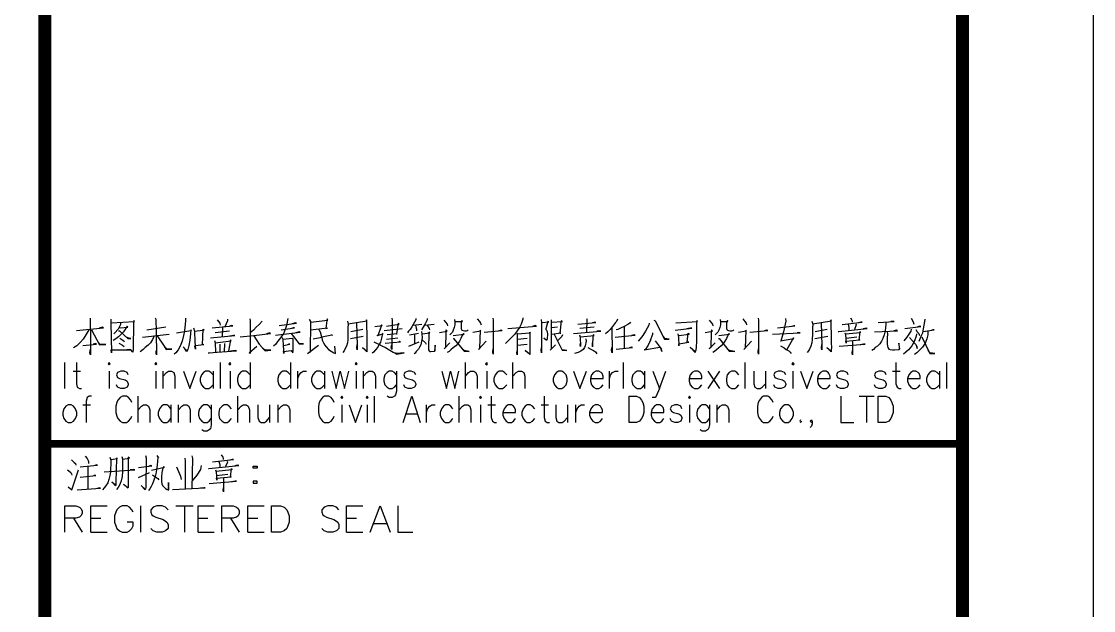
# Model space of a CAD drawing. Extents: x 1417642 to 3570900, y 124798 to 1191112.
# Drawn here: x 1606076 to 1618342, y 479591 to 486330 of the extents above; entities that cross this region are included whole.
import ezdxf

# ---------------------------------------------------------------- set-up
doc = ezdxf.new("R2010")
doc.units = 0
doc.header["$LTSCALE"] = 1000
doc.header["$MEASUREMENT"] = 0
doc.layers.add('PUB_TITLE', color=4, linetype='CONTINUOUS')
doc.layers.add('图戳', color=211, linetype='CONTINUOUS')

msp = doc.modelspace()

# ---------------------------------------------------------------- linework, layer by layer
at = {"layer": 'PUB_TITLE'}
msp.add_lwpolyline([(1417642.3, 380098.4), (1618342.3, 380098.4), (1618342.3, 506248.4), (1417642.3, 506248.4)], close=True, dxfattribs=at)
at = {"layer": 'PUB_TITLE', "const_width": 150}
msp.add_lwpolyline([(1421392.3, 381598.4), (1616842.3, 381598.4), (1616842.3, 504748.4), (1421392.3, 504748.4)], close=True, dxfattribs=at)
at = {"layer": '图戳'}
msp.add_line((1616842.3, 381598.4), (1616842.3, 504748.4), dxfattribs=at)
for points, const_width in [([(1606342.3, 504748.4), (1606342.3, 381598.4)], 150), ([(1606342.3, 481498.4), (1616842.3, 481498.4)], 90), ([(1606342.3, 481498.4), (1616842.3, 481498.4)], 90), ([(1606342.3, 481498.4), (1616842.3, 481498.4)], 90)]:
    msp.add_lwpolyline(points, dxfattribs=dict(at, const_width=const_width))
for points in [[(1606861.4, 482936.8), (1606864.8, 482663.6), (1606864.8, 482516.8), (1606858, 482537.3), (1606864.8, 482581.7)], [(1607605.7, 482940.2), (1607612.6, 482923.1), (1607616, 482779.7), (1607619.4, 482516.8), (1607616, 482530.5), (1607616, 482561.2)], [(1607954, 482936.8), (1607954, 482909.5), (1607950.6, 482861.7), (1607940.4, 482793.4), (1607940.4, 482786.6), (1607930.1, 482738.8), (1607916.5, 482670.5), (1607892.6, 482615.8), (1607868.7, 482571.5), (1607841.3, 482540.7), (1607824.3, 482523.7)], [(1610313.3, 482936.8), (1610316.8, 482912.9), (1610313.3, 482578.3), (1610306.5, 482602.2), (1610313.3, 482629.5)], [(1610586.5, 482933.4), (1610586.5, 482916.3), (1610542.1, 482837.8), (1610525, 482807.1), (1610504.5, 482786.6), (1610494.3, 482769.5)], [(1610719.7, 482933.4), (1610716.2, 482916.3), (1610695.8, 482871.9), (1610671.9, 482831), (1610654.8, 482803.6)], [(1611470.8, 482936.8), (1611474.2, 482912.9), (1611474.2, 482523.7), (1611470.8, 482551), (1611474.2, 482585.1)], [(1611812.3, 482940.2), (1611812.3, 482923.1), (1611791.8, 482868.5), (1611774.7, 482827.5), (1611754.2, 482800.2), (1611720.1, 482752.4), (1611668.8, 482697.8), (1611634.7, 482663.6), (1611614.2, 482646.6)], [(1612539.5, 482933.4), (1612542.9, 482923.1), (1612539.5, 482776.3)], [(1614506.2, 482936.8), (1614509.6, 482912.9), (1614509.6, 482523.7), (1614506.2, 482551), (1614509.6, 482585.1)], [(1615561.2, 482940.2), (1615578.3, 482912.9), (1615581.7, 482906.1), (1615581.7, 482889)], [(1616288.5, 482861.7), (1616281.7, 482889), (1616257.8, 482933.4)], [(1606704.4, 482793.4), (1607015.1, 482824.1), (1607004.8, 482831), (1606963.8, 482820.7)], [(1607097, 482923.1), (1607100.4, 482882.2), (1607107.3, 482537.3), (1607103.8, 482574.9), (1607329.2, 482574.9), (1607315.5, 482578.3), (1607281.4, 482574.9)], [(1607103.8, 482882.2), (1607370.2, 482899.2), (1607359.9, 482909.5), (1607356.5, 482882.2), (1607353.1, 482581.7), (1607349.7, 482547.6), (1607325.8, 482574.9)], [(1607192.6, 482827.5), (1607206.3, 482824.1), (1607295, 482834.4), (1607284.8, 482844.6), (1607243.8, 482779.7), (1607213.1, 482749), (1607185.8, 482721.7), (1607155.1, 482697.8), (1607124.3, 482680.7)], [(1607209.7, 482878.8), (1607209.7, 482861.7), (1607182.4, 482810.5), (1607144.8, 482769.5), (1607131.2, 482755.8)], [(1607510.1, 482803.6), (1607728.7, 482837.8)], [(1608046.2, 482824.1), (1608056.4, 482786.6), (1608059.9, 482663.6), (1608066.7, 482581.7), (1608059.9, 482615.8), (1608063.3, 482622.7), (1608162.3, 482632.9), (1608148.6, 482629.5), (1608155.5, 482810.5), (1608162.3, 482796.8), (1608152, 482793.4), (1608056.4, 482783.2)], [(1608257.9, 482824.1), (1608493.5, 482848), (1608476.4, 482851.4), (1608455.9, 482844.6)], [(1608315.9, 482916.3), (1608346.7, 482878.8), (1608350.1, 482854.9)], [(1608377.4, 482831), (1608374, 482721.7)], [(1608432, 482923.1), (1608432, 482906.1), (1608401.3, 482837.8)], [(1608688.1, 482926.6), (1608691.5, 482909.5), (1608691.5, 482530.5), (1608681.3, 482537.3), (1608770, 482615.8)], [(1608831.5, 482902.7), (1608797.4, 482861.7), (1608763.2, 482831), (1608729.1, 482796.8), (1608691.5, 482766.1)], [(1609125.1, 482930), (1609108.1, 482851.4), (1609097.8, 482817.3), (1609084.2, 482786.6), (1609073.9, 482755.8), (1609053.4, 482731.9), (1609029.5, 482694.4), (1609005.6, 482667.1), (1608985.2, 482639.7), (1608961.3, 482615.8)], [(1609026.1, 482851.4), (1609224.2, 482878.8), (1609207.1, 482882.2), (1609172.9, 482871.9)], [(1609046.6, 482800.2), (1609200.3, 482824.1), (1609186.6, 482824.1), (1609166.1, 482817.3)], [(1609367.6, 482923.1), (1609371, 482916.3), (1609381.2, 482895.8), (1609377.8, 482547.6), (1609350.5, 482530.5), (1609473.4, 482626.1)], [(1609381.2, 482889), (1609582.7, 482912.9), (1609572.4, 482926.6), (1609569, 482909.5), (1609558.8, 482817.3), (1609575.8, 482820.7), (1609381.2, 482796.8)], [(1609808, 482902.7), (1609814.8, 482865.1), (1609811.4, 482824.1), (1609811.4, 482755.8), (1609811.4, 482691), (1609804.6, 482653.4), (1609794.4, 482615.8), (1609777.3, 482581.7), (1609767, 482561.2), (1609753.4, 482544.1)], [(1609814.8, 482871.9), (1610026.5, 482906.1), (1610023.1, 482916.3), (1610023.1, 482868.5), (1610026.5, 482731.9), (1610026.5, 482660.2), (1610026.5, 482650), (1610026.5, 482602.2), (1610026.5, 482568), (1610026.5, 482551), (1609978.7, 482598.8), (1610023.1, 482561.2)], [(1609910.4, 482885.6), (1609917.3, 482619.3), (1609917.3, 482574.9), (1609913.9, 482595.4), (1609917.3, 482632.9)], [(1610118.7, 482841.2), (1610204.1, 482851.4), (1610193.8, 482858.3), (1610187, 482831), (1610152.9, 482731.9), (1610146, 482738.8), (1610214.3, 482755.8), (1610207.5, 482759.3), (1610197.3, 482708), (1610183.6, 482660.2), (1610166.5, 482629.5), (1610152.9, 482605.6), (1610125.6, 482571.5), (1610105.1, 482547.6), (1610088, 482533.9)], [(1610224.6, 482793.4), (1610432.8, 482817.3)], [(1610251.9, 482844.6), (1610398.7, 482865.1), (1610385, 482878.8), (1610368, 482755.8), (1610374.8, 482755.8), (1610262.1, 482745.6)], [(1610555.8, 482854.9), (1610658.2, 482865.1)], [(1610583.1, 482854.9), (1610593.3, 482820.7), (1610596.7, 482810.5), (1610596.7, 482790)], [(1610688.9, 482854.9), (1610798.2, 482865.1)], [(1610719.7, 482854.9), (1610740.1, 482817.3), (1610743.6, 482800.2)], [(1610907.4, 482912.9), (1610945, 482868.5), (1610951.8, 482848)], [(1611030.4, 482919.7), (1611033.8, 482892.4), (1611033.8, 482858.3), (1611026.9, 482827.5), (1611016.7, 482796.8), (1611006.5, 482776.3), (1610992.8, 482759.3), (1610975.7, 482745.6)], [(1611037.2, 482895.8), (1611122.5, 482899.2), (1611115.7, 482909.5), (1611105.5, 482885.6), (1611105.5, 482861.7), (1611105.5, 482841.2), (1611105.5, 482817.3), (1611108.9, 482807.1), (1611115.7, 482796.8), (1611129.4, 482793.4), (1611146.5, 482790), (1611166.9, 482790), (1611180.6, 482793.4), (1611187.4, 482800.2)], [(1611289.9, 482926.6), (1611317.2, 482895.8), (1611327.4, 482878.8), (1611334.2, 482858.3)], [(1611641.5, 482817.3), (1611969.3, 482844.6), (1611952.2, 482851.4)], [(1611952.2, 482851.4), (1611924.9, 482841.2)], [(1612020.5, 482919.7), (1612027.4, 482882.2), (1612027.4, 482540.7), (1612023.9, 482568), (1612027.4, 482598.8)], [(1612030.8, 482885.6), (1612109.3, 482892.4), (1612099.1, 482895.8), (1612075.2, 482813.9), (1612075.2, 482807.1), (1612082, 482796.8), (1612092.2, 482779.7), (1612095.6, 482755.8), (1612095.6, 482738.8), (1612092.2, 482714.9), (1612092.2, 482697.8), (1612082, 482680.7), (1612051.3, 482711.5), (1612082, 482684.1)], [(1612136.6, 482916.3), (1612136.6, 482889), (1612136.6, 482581.7), (1612126.4, 482568), (1612187.8, 482629.5)], [(1612140, 482889), (1612266.4, 482895.8), (1612252.7, 482906.1), (1612235.6, 482762.7), (1612245.9, 482762.7), (1612143.4, 482749)], [(1612208.3, 482831), (1612140, 482824.1)], [(1612440.5, 482868.5), (1612648.8, 482885.6), (1612635.1, 482889), (1612607.8, 482882.2)], [(1612628.3, 482834.4), (1612464.4, 482817.3)], [(1612894.6, 482923.1), (1612884.4, 482895.8), (1612874.1, 482885.6), (1612836.6, 482841.2), (1612812.7, 482807.1), (1612785.3, 482779.7), (1612758, 482755.8)], [(1612829.7, 482831), (1612833.1, 482537.3), (1612826.3, 482564.6), (1612829.7, 482598.8)], [(1613044.8, 482889), (1613038, 482878.8), (1613014.1, 482861.7), (1612973.1, 482841.2), (1612928.8, 482820.7), (1612898, 482807.1), (1612880.9, 482803.6)], [(1612973.1, 482837.8), (1612973.1, 482591.9)], [(1613256.5, 482878.8), (1613253.1, 482854.9), (1613215.6, 482786.6), (1613184.8, 482738.8), (1613154.1, 482697.8), (1613130.2, 482670.5)], [(1613311.2, 482912.9), (1613328.2, 482906.1), (1613434.1, 482694.4), (1613440.9, 482694.4), (1613485.3, 482694.4), (1613437.5, 482701.2), (1613420.4, 482725.1)], [(1613557, 482796.8), (1613744.8, 482820.7), (1613727.7, 482820.7), (1613690.2, 482813.9)], [(1613563.8, 482882.2), (1613809.7, 482899.2), (1613802.8, 482909.5), (1613799.4, 482861.7), (1613799.4, 482673.9), (1613796, 482602.2), (1613792.6, 482568), (1613785.8, 482551), (1613782.3, 482544.1), (1613727.7, 482605.6), (1613782.3, 482554.4)], [(1613942.8, 482912.9), (1613983.8, 482868.5), (1613987.2, 482848)], [(1614069.2, 482919.7), (1614072.6, 482892.4), (1614072.6, 482858.3), (1614065.7, 482827.5), (1614055.5, 482796.8), (1614041.8, 482776.3), (1614028.2, 482759.3), (1614014.5, 482745.6)], [(1614072.6, 482895.8), (1614157.9, 482899.2), (1614154.5, 482909.5), (1614144.3, 482885.6), (1614144.3, 482861.7), (1614144.3, 482841.2), (1614144.3, 482817.3), (1614147.7, 482807.1), (1614154.5, 482796.8), (1614164.8, 482793.4), (1614181.8, 482790), (1614202.3, 482790), (1614216, 482793.4), (1614226.2, 482800.2)], [(1614328.6, 482926.6), (1614352.5, 482895.8), (1614366.2, 482878.8), (1614373, 482858.3)], [(1614724.7, 482824.1), (1614926.2, 482848), (1614912.5, 482848), (1614892, 482841.2)], [(1614816.9, 482930), (1614820.3, 482902.7), (1614796.4, 482779.7), (1614765.7, 482670.5), (1614762.3, 482677.3), (1614912.5, 482701.2), (1614909.1, 482711.5), (1614834, 482578.3)], [(1615120.8, 482902.7), (1615131, 482865.1), (1615127.6, 482824.1), (1615127.6, 482755.8), (1615124.2, 482691), (1615117.4, 482653.4), (1615107.1, 482615.8), (1615093.5, 482581.7), (1615079.8, 482561.2), (1615066.1, 482544.1)], [(1615131, 482871.9), (1615342.7, 482906.1), (1615335.9, 482916.3), (1615335.9, 482868.5), (1615339.3, 482731.9), (1615339.3, 482660.2), (1615339.3, 482650), (1615342.7, 482602.2), (1615339.3, 482568), (1615339.3, 482551), (1615291.5, 482598.8), (1615335.9, 482561.2)], [(1615226.6, 482885.6), (1615233.5, 482619.3), (1615233.5, 482574.9), (1615230, 482595.4), (1615233.5, 482632.9)], [(1615421.2, 482783.2), (1615428.1, 482783.2), (1615752.4, 482817.3), (1615738.8, 482820.7), (1615708, 482813.9)], [(1615465.6, 482861.7), (1615694.4, 482889), (1615680.7, 482889), (1615653.4, 482882.2)], [(1615533.9, 482865.1), (1615544.2, 482827.5), (1615544.2, 482800.2)], [(1615622.7, 482871.9), (1615626.1, 482858.3), (1615609, 482807.1)], [(1615967.5, 482882.2), (1615967.5, 482865.1), (1615957.3, 482790), (1615947.1, 482745.6), (1615930, 482701.2), (1615916.3, 482673.9), (1615895.8, 482643.2), (1615871.9, 482615.8), (1615844.6, 482598.8), (1615824.1, 482578.3), (1615807.1, 482564.6)], [(1615878.8, 482885.6), (1616059.7, 482895.8), (1616049.5, 482895.8), (1616022.2, 482895.8)], [(1616254.3, 482810.5), (1616250.9, 482786.6), (1616206.5, 482718.3), (1616172.4, 482677.3)], [(1616182.6, 482817.3), (1616367, 482841.2), (1616353.4, 482844.6), (1616326, 482834.4)], [(1616346.5, 482670.5), (1616370.4, 482728.5), (1616387.5, 482766.1), (1616397.8, 482813.9), (1616404.6, 482854.9), (1616411.4, 482895.8), (1616414.8, 482923.1)], [(1606847.8, 482803.6), (1606813.6, 482745.6), (1606782.9, 482694.4), (1606748.7, 482656.8), (1606707.8, 482619.3), (1606670.2, 482595.4)], [(1606878.5, 482800.2), (1606970.7, 482629.5), (1607042.4, 482632.9), (1606974.1, 482636.3), (1606957, 482656.8)], [(1607185.8, 482790), (1607196, 482790), (1607295, 482704.6), (1607329.2, 482704.6), (1607295, 482711.5), (1607278, 482718.3)], [(1607202.9, 482708), (1607237, 482684.1), (1607254.1, 482667.1)], [(1607595.5, 482731.9), (1607575, 482691), (1607551.1, 482653.4), (1607527.2, 482626.1), (1607493.1, 482598.8), (1607469.2, 482578.3), (1607435, 482551)], [(1607462.3, 482718.3), (1607766.2, 482752.4)], [(1607629.6, 482731.9), (1607708.2, 482615.8), (1607732.1, 482578.3), (1607797, 482581.7), (1607735.5, 482585.1), (1607711.6, 482605.6)], [(1607851.6, 482769.5), (1608015.5, 482793.4), (1608022.3, 482793.4), (1608015.5, 482803.6), (1608008.6, 482755.8), (1608001.8, 482684.1), (1607991.6, 482622.7), (1607977.9, 482578.3), (1607964.3, 482551), (1607957.4, 482568), (1607940.4, 482591.9), (1607926.7, 482609), (1607967.7, 482561.2), (1607974.5, 482574.9)], [(1608237.4, 482711.5), (1608517.4, 482735.4), (1608500.3, 482738.8), (1608459.3, 482728.5)], [(1608455.9, 482786.6), (1608292, 482766.1)], [(1608292, 482653.4), (1608476.4, 482677.3), (1608466.2, 482687.5), (1608445.7, 482557.8)], [(1608578.8, 482721.7), (1608735.9, 482738.8), (1608927.1, 482759.3), (1608916.9, 482766.1), (1608879.3, 482755.8)], [(1608735.9, 482731.9), (1608759.8, 482691), (1608797.4, 482639.7), (1608834.9, 482595.4), (1608865.7, 482561.2), (1608930.5, 482568), (1608865.7, 482571.5)], [(1608981.7, 482742.2), (1609265.1, 482776.3), (1609254.9, 482779.7), (1609213.9, 482766.1)], [(1609053.4, 482718.3), (1609067.1, 482694.4), (1609070.5, 482619.3), (1609077.3, 482530.5), (1609073.9, 482554.4), (1609162.7, 482564.6), (1609179.8, 482537.3), (1609183.2, 482564.6), (1609183.2, 482615.8), (1609186.6, 482704.6), (1609176.4, 482704.6), (1609067.1, 482691)], [(1609162.7, 482759.3), (1609251.5, 482643.2), (1609302.7, 482643.2), (1609251.5, 482646.6), (1609237.8, 482660.2)], [(1609412, 482697.8), (1609511, 482718.3), (1609497.3, 482776.3), (1609483.7, 482800.2)], [(1609633.9, 482738.8), (1609623.6, 482749), (1609627.1, 482742.2), (1609511, 482718.3), (1609517.8, 482684.1), (1609531.5, 482653.4), (1609548.5, 482626.1), (1609562.2, 482609), (1609589.5, 482578.3), (1609620.2, 482557.8), (1609651, 482537.3), (1609668, 482530.5), (1609661.2, 482615.8)], [(1609842.2, 482701.2), (1609985.6, 482728.5)], [(1609982.2, 482807.1), (1609845.6, 482779.7)], [(1610251.9, 482694.4), (1610381.6, 482711.5)], [(1610514.8, 482745.6), (1610617.2, 482762.7)], [(1610654.8, 482783.2), (1610658.2, 482755.8), (1610661.6, 482711.5), (1610654.8, 482670.5), (1610644.5, 482629.5), (1610630.9, 482605.6), (1610617.2, 482581.7), (1610593.3, 482554.4), (1610579.7, 482533.9), (1610569.4, 482527.1)], [(1610572.8, 482752.4), (1610572.8, 482639.7)], [(1610661.6, 482755.8), (1610747, 482769.5), (1610736.7, 482776.3), (1610736.7, 482755.8), (1610733.3, 482598.8), (1610733.3, 482574.9), (1610740.1, 482561.2), (1610750.4, 482554.4), (1610760.6, 482554.4), (1610801.6, 482557.8), (1610808.4, 482561.2), (1610808.4, 482626.1), (1610801.6, 482561.2)], [(1610661.6, 482687.5), (1610699.2, 482653.4), (1610706, 482639.7)], [(1610859.6, 482772.9), (1610945, 482786.6), (1610931.3, 482800.2), (1610931.3, 482772.9), (1610927.9, 482598.8), (1610910.9, 482585.1), (1610975.7, 482653.4)], [(1611016.7, 482735.4), (1611143, 482752.4), (1611132.8, 482759.3), (1611119.1, 482735.4), (1611102.1, 482701.2), (1611088.4, 482673.9), (1611071.3, 482650), (1611047.4, 482619.3), (1611016.7, 482595.4), (1610989.4, 482571.5), (1610968.9, 482554.4), (1610948.4, 482544.1)], [(1611016.7, 482704.6), (1611020.1, 482704.6), (1611139.6, 482557.8), (1611197.7, 482554.4), (1611139.6, 482564.6), (1611122.5, 482578.3)], [(1611242.1, 482776.3), (1611330.8, 482790), (1611324, 482796.8), (1611317.2, 482591.9), (1611306.9, 482578.3), (1611392.3, 482670.5)], [(1611371.8, 482776.3), (1611576.7, 482793.4), (1611566.4, 482796.8), (1611539.1, 482790)], [(1611744, 482769.5), (1611747.4, 482755.8), (1611747.4, 482537.3), (1611747.4, 482516.8), (1611744, 482537.3), (1611747.4, 482561.2)], [(1611747.4, 482755.8), (1611894.2, 482769.5), (1611894.2, 482776.3), (1611901, 482769.5), (1611894.2, 482766.1), (1611894.2, 482533.9), (1611890.8, 482520.2), (1611839.6, 482564.6), (1611890.8, 482527.1)], [(1611863.5, 482701.2), (1611750.8, 482691)], [(1612170.8, 482752.4), (1612262.9, 482568), (1612317.6, 482564.6), (1612262.9, 482574.9), (1612249.3, 482595.4)], [(1612266.4, 482745.6), (1612259.5, 482725.1), (1612204.9, 482670.5)], [(1612392.7, 482759.3), (1612703.4, 482786.6), (1612686.3, 482790), (1612659, 482786.6)], [(1612532.7, 482697.8), (1612536.1, 482670.5), (1612525.9, 482619.3), (1612519, 482598.8), (1612502, 482578.3), (1612474.6, 482557.8), (1612443.9, 482544.1), (1612402.9, 482530.5)], [(1612461, 482745.6), (1612467.8, 482718.3), (1612471.2, 482612.4), (1612467.8, 482626.1), (1612471.2, 482650)], [(1612471.2, 482721.7), (1612628.3, 482735.4), (1612618, 482745.6), (1612614.6, 482718.3), (1612611.2, 482639.7), (1612607.8, 482609), (1612607.8, 482629.5), (1612611.2, 482653.4)], [(1612867.3, 482718.3), (1613099.5, 482742.2), (1613085.8, 482745.6), (1613055.1, 482738.8)], [(1613297.5, 482766.1), (1613297.5, 482749), (1613270.2, 482680.7), (1613273.6, 482684.1), (1613246.3, 482626.1), (1613212.1, 482571.5), (1613201.9, 482571.5), (1613379.4, 482602.2)], [(1613587.7, 482755.8), (1613594.6, 482718.3), (1613598, 482619.3), (1613598, 482643.2), (1613710.6, 482660.2), (1613693.6, 482660.2), (1613703.8, 482762.7), (1613714.1, 482749), (1613598, 482731.9)], [(1613898.4, 482772.9), (1613983.8, 482786.6), (1613970.1, 482800.2), (1613966.7, 482772.9), (1613963.3, 482598.8), (1613946.2, 482585.1), (1614014.5, 482653.4)], [(1614055.5, 482735.4), (1614178.4, 482752.4), (1614168.2, 482759.3), (1614157.9, 482735.4), (1614140.9, 482701.2), (1614123.8, 482673.9), (1614110.1, 482650), (1614082.8, 482619.3), (1614055.5, 482595.4), (1614028.2, 482571.5), (1614004.3, 482554.4), (1613987.2, 482544.1)], [(1614052.1, 482704.6), (1614058.9, 482704.6), (1614175, 482557.8), (1614236.5, 482554.4), (1614175, 482564.6), (1614157.9, 482578.3)], [(1614280.8, 482776.3), (1614369.6, 482790), (1614362.8, 482796.8), (1614356, 482591.9), (1614342.3, 482578.3), (1614427.7, 482670.5)], [(1614410.6, 482776.3), (1614615.4, 482793.4), (1614601.8, 482796.8), (1614577.9, 482790)], [(1614670.1, 482752.4), (1614984.2, 482769.5), (1614970.5, 482772.9), (1614950.1, 482769.5)], [(1615154.9, 482701.2), (1615301.7, 482728.5)], [(1615294.9, 482807.1), (1615158.3, 482779.7)], [(1615496.4, 482766.1), (1615503.2, 482749), (1615513.4, 482650), (1615506.6, 482670.5), (1615667.1, 482687.5), (1615660.2, 482684.1), (1615670.5, 482783.2), (1615673.9, 482766.1), (1615503.2, 482752.4)], [(1615510, 482708), (1615632.9, 482721.7)], [(1615834.4, 482779.7), (1616097.3, 482790), (1616087, 482796.8), (1616056.3, 482790)], [(1615981.2, 482776.3), (1615984.6, 482759.3), (1615981.2, 482704.6), (1615981.2, 482643.2), (1615984.6, 482615.8), (1615988, 482598.8), (1616001.7, 482581.7), (1616015.3, 482578.3), (1616042.7, 482574.9), (1616066.6, 482574.9), (1616114.4, 482578.3), (1616124.6, 482585.1), (1616114.4, 482650), (1616117.8, 482581.7)], [(1616315.8, 482755.8), (1616312.4, 482728.5), (1616295.3, 482677.3), (1616264.6, 482619.3), (1616223.6, 482574.9), (1616196.3, 482547.6), (1616169, 482523.7)], [(1616237.3, 482714.9), (1616271.4, 482677.3), (1616305.6, 482639.7), (1616319.2, 482612.4), (1616326, 482588.5), (1616319.2, 482615.8)], [(1616445.6, 482783.2), (1616445.6, 482745.6), (1616435.3, 482697.8), (1616414.8, 482650), (1616384.1, 482605.6), (1616349.9, 482568), (1616319.2, 482537.3), (1616291.9, 482520.2)], [(1616309, 482807.1), (1616326, 482779.7), (1616343.1, 482759.3), (1616349.9, 482735.4)], [(1616377.3, 482721.7), (1616469.5, 482530.5), (1616527.5, 482530.5), (1616472.9, 482537.3), (1616449, 482564.6)], [(1616394.3, 482783.2), (1616517.3, 482800.2), (1616503.6, 482803.6), (1616483.1, 482793.4)], [(1606779.5, 482622.7), (1606936.5, 482639.7), (1606926.3, 482646.6), (1606895.6, 482636.3)], [(1607189.2, 482650), (1607230.2, 482626.1), (1607250.7, 482612.4)], [(1608213.5, 482540.7), (1608227.2, 482540.7), (1608312.5, 482547.6), (1608315.9, 482547.6), (1608534.5, 482561.2), (1608520.8, 482564.6), (1608469.6, 482557.8)], [(1608285.2, 482680.7), (1608292, 482653.4), (1608295.5, 482547.6)], [(1608346.7, 482639.7), (1608346.7, 482551)], [(1608397.9, 482646.6), (1608394.5, 482551)], [(1608834.9, 482595.4), (1608865.7, 482568)], [(1609073.9, 482622.7), (1609145.6, 482636.3), (1609135.4, 482636.3), (1609118.3, 482629.5)], [(1610108.5, 482663.6), (1610139.2, 482650), (1610163.1, 482639.7), (1610200.7, 482619.3), (1610241.6, 482598.8), (1610289.4, 482568), (1610330.4, 482547.6), (1610337.2, 482544.1), (1610371.4, 482523.7), (1610453.3, 482540.7), (1610449.9, 482540.7), (1610374.8, 482530.5), (1610340.7, 482540.7)], [(1610238.2, 482650), (1610412.4, 482663.6), (1610405.5, 482667.1), (1610395.3, 482660.2)], [(1610508, 482615.8), (1610627.5, 482663.6)], [(1611750.8, 482626.1), (1611863.5, 482636.3)], [(1612556.6, 482598.8), (1612590.7, 482581.7), (1612621.5, 482564.6), (1612645.4, 482551), (1612652.2, 482540.7), (1612659, 482527.1)], [(1612880.9, 482581.7), (1613068.7, 482598.8), (1613051.7, 482602.2), (1613031.2, 482595.4)], [(1613328.2, 482677.3), (1613396.5, 482585.1), (1613403.3, 482554.4), (1613389.7, 482591.9)], [(1614762.3, 482619.3), (1614803.2, 482595.4), (1614827.1, 482578.3), (1614854.5, 482561.2), (1614871.5, 482547.6), (1614881.8, 482530.5)], [(1615431.5, 482615.8), (1615728.5, 482636.3), (1615711.5, 482639.7), (1615670.5, 482629.5)], [(1615585.1, 482670.5), (1615585.1, 482516.8), (1615581.7, 482540.7), (1615585.1, 482564.6)], [(1606571.2, 482131), (1606571.2, 482428.1)], [(1606666.8, 482329), (1606752.2, 482329)], [(1606704.4, 482428.1), (1606704.4, 482185.6), (1606714.6, 482144.7), (1606738.5, 482131), (1606762.4, 482131)], [(1607066.3, 482414.4), (1607079.9, 482400.7), (1607090.2, 482414.4), (1607079.9, 482428.1), (1607066.3, 482414.4), (1607066.3, 482414.4)], [(1607079.9, 482329), (1607079.9, 482131)], [(1607298.5, 482288.1), (1607284.8, 482315.4), (1607250.7, 482329), (1607213.1, 482329), (1607175.5, 482315.4), (1607165.3, 482288.1), (1607175.5, 482257.3), (1607199.4, 482243.7), (1607260.9, 482230), (1607284.8, 482216.4), (1607298.5, 482185.6), (1607298.5, 482172), (1607284.8, 482144.7), (1607250.7, 482131), (1607213.1, 482131), (1607175.5, 482144.7), (1607165.3, 482172)], [(1607602.3, 482414.4), (1607612.6, 482400.7), (1607626.2, 482414.4), (1607612.6, 482428.1), (1607602.3, 482414.4), (1607602.3, 482414.4)], [(1607612.6, 482329), (1607612.6, 482131)], [(1607697.9, 482271), (1607735.5, 482315.4), (1607759.4, 482329), (1607793.5, 482329), (1607820.9, 482315.4), (1607831.1, 482271), (1607831.1, 482131)], [(1607697.9, 482131), (1607697.9, 482329)], [(1607930.1, 482329), (1608001.8, 482131), (1608073.5, 482329)], [(1608268.1, 482288.1), (1608244.2, 482315.4), (1608220.3, 482329), (1608182.8, 482329), (1608158.9, 482315.4), (1608135, 482288.1), (1608121.3, 482243.7), (1608121.3, 482216.4), (1608135, 482172), (1608158.9, 482144.7), (1608182.8, 482131), (1608220.3, 482131), (1608244.2, 482144.7), (1608268.1, 482172)], [(1608268.1, 482329), (1608268.1, 482131)], [(1608353.5, 482131), (1608353.5, 482428.1)], [(1608449.1, 482414.4), (1608462.8, 482400.7), (1608473, 482414.4), (1608462.8, 482428.1), (1608449.1, 482414.4), (1608449.1, 482414.4)], [(1608462.8, 482329), (1608462.8, 482131)], [(1608691.5, 482288.1), (1608667.6, 482315.4), (1608643.7, 482329), (1608606.2, 482329), (1608582.3, 482315.4), (1608558.4, 482288.1), (1608548.1, 482243.7), (1608548.1, 482216.4), (1608558.4, 482172), (1608582.3, 482144.7), (1608606.2, 482131), (1608643.7, 482131), (1608667.6, 482144.7), (1608691.5, 482172)], [(1608691.5, 482428.1), (1608691.5, 482131)], [(1609152.5, 482288.1), (1609128.6, 482315.4), (1609104.7, 482329), (1609067.1, 482329), (1609043.2, 482315.4), (1609019.3, 482288.1), (1609009.1, 482243.7), (1609009.1, 482216.4), (1609019.3, 482172), (1609043.2, 482144.7), (1609067.1, 482131), (1609104.7, 482131), (1609128.6, 482144.7), (1609152.5, 482172)], [(1609152.5, 482428.1), (1609152.5, 482131)], [(1609237.8, 482243.7), (1609251.5, 482288.1), (1609275.4, 482315.4), (1609299.3, 482329), (1609336.8, 482329)], [(1609237.8, 482131), (1609237.8, 482329)], [(1609541.7, 482288.1), (1609517.8, 482315.4), (1609493.9, 482329), (1609456.3, 482329), (1609432.4, 482315.4), (1609408.5, 482288.1), (1609394.9, 482243.7), (1609394.9, 482216.4), (1609408.5, 482172), (1609432.4, 482144.7), (1609456.3, 482131), (1609493.9, 482131), (1609517.8, 482144.7), (1609541.7, 482172)], [(1609541.7, 482329), (1609541.7, 482131)], [(1609627.1, 482329), (1609674.9, 482131), (1609722.7, 482329), (1609773.9, 482131), (1609821.7, 482329)], [(1609893.4, 482414.4), (1609907, 482400.7), (1609917.3, 482414.4), (1609907, 482428.1), (1609893.4, 482414.4), (1609893.4, 482414.4)], [(1609907, 482329), (1609907, 482131)], [(1609989, 482271), (1610026.5, 482315.4), (1610050.4, 482329), (1610088, 482329), (1610111.9, 482315.4), (1610125.6, 482271), (1610125.6, 482131)], [(1609989, 482131), (1609989, 482329)], [(1610368, 482288.1), (1610344.1, 482315.4), (1610316.8, 482329), (1610282.6, 482329), (1610258.7, 482315.4), (1610234.8, 482288.1), (1610221.2, 482243.7), (1610221.2, 482216.4), (1610234.8, 482172), (1610258.7, 482144.7), (1610282.6, 482131), (1610316.8, 482131), (1610344.1, 482144.7), (1610368, 482172)], [(1610368, 482329), (1610368, 482100.3), (1610354.3, 482059.3), (1610344.1, 482042.2), (1610316.8, 482028.6), (1610282.6, 482028.6), (1610258.7, 482042.2)], [(1610586.5, 482288.1), (1610572.8, 482315.4), (1610535.3, 482329), (1610501.1, 482329), (1610463.6, 482315.4), (1610449.9, 482288.1), (1610463.6, 482257.3), (1610487.5, 482243.7), (1610548.9, 482230), (1610572.8, 482216.4), (1610586.5, 482185.6), (1610586.5, 482172), (1610572.8, 482144.7), (1610535.3, 482131), (1610501.1, 482131), (1610463.6, 482144.7), (1610449.9, 482172)], [(1610887, 482329), (1610938.2, 482131), (1610986, 482329), (1611033.8, 482131), (1611081.6, 482329)], [(1611156.7, 482131), (1611156.7, 482428.1)], [(1611156.7, 482271), (1611190.8, 482315.4), (1611214.7, 482329), (1611252.3, 482329), (1611276.2, 482315.4), (1611289.9, 482271), (1611289.9, 482131)], [(1611385.5, 482414.4), (1611399.1, 482400.7), (1611409.4, 482414.4), (1611399.1, 482428.1), (1611385.5, 482414.4), (1611385.5, 482414.4)], [(1611399.1, 482329), (1611399.1, 482131)], [(1611627.9, 482288.1), (1611604, 482315.4), (1611580.1, 482329), (1611542.5, 482329), (1611518.6, 482315.4), (1611494.7, 482288.1), (1611481.1, 482243.7), (1611481.1, 482216.4), (1611494.7, 482172), (1611518.6, 482144.7), (1611542.5, 482131), (1611580.1, 482131), (1611604, 482144.7), (1611627.9, 482172)], [(1611699.6, 482131), (1611699.6, 482428.1)], [(1611699.6, 482271), (1611737.1, 482315.4), (1611761, 482329), (1611798.6, 482329), (1611822.5, 482315.4), (1611836.2, 482271), (1611836.2, 482131)], [(1612222, 482329), (1612198.1, 482315.4), (1612174.2, 482288.1), (1612160.5, 482243.7), (1612160.5, 482216.4), (1612174.2, 482172), (1612198.1, 482144.7), (1612222, 482131), (1612259.5, 482131), (1612283.4, 482144.7), (1612307.3, 482172), (1612321, 482216.4), (1612321, 482243.7), (1612307.3, 482288.1), (1612283.4, 482315.4), (1612259.5, 482329), (1612222, 482329), (1612222, 482329)], [(1612392.7, 482329), (1612464.4, 482131), (1612539.5, 482329)], [(1612587.3, 482243.7), (1612730.7, 482243.7), (1612730.7, 482271), (1612720.5, 482301.7), (1612706.8, 482315.4), (1612682.9, 482329), (1612648.8, 482329), (1612621.5, 482315.4), (1612597.6, 482288.1), (1612587.3, 482243.7), (1612587.3, 482216.4), (1612597.6, 482172), (1612621.5, 482144.7), (1612648.8, 482131), (1612682.9, 482131), (1612706.8, 482144.7), (1612730.7, 482172)], [(1612805.8, 482243.7), (1612816.1, 482288.1), (1612840, 482315.4), (1612867.3, 482329), (1612901.4, 482329)], [(1612805.8, 482131), (1612805.8, 482329)], [(1612962.9, 482131), (1612962.9, 482428.1)], [(1613205.3, 482288.1), (1613181.4, 482315.4), (1613157.5, 482329), (1613120, 482329), (1613096.1, 482315.4), (1613072.2, 482288.1), (1613058.5, 482243.7), (1613058.5, 482216.4), (1613072.2, 482172), (1613096.1, 482144.7), (1613120, 482131), (1613157.5, 482131), (1613181.4, 482144.7), (1613205.3, 482172)], [(1613205.3, 482329), (1613205.3, 482131)], [(1613300.9, 482329), (1613376, 482131), (1613447.7, 482329)], [(1613714.1, 482243.7), (1613860.9, 482243.7), (1613860.9, 482271), (1613847.2, 482301.7), (1613837, 482315.4), (1613813.1, 482329), (1613775.5, 482329), (1613751.6, 482315.4), (1613727.7, 482288.1), (1613714.1, 482243.7), (1613714.1, 482216.4), (1613727.7, 482172), (1613751.6, 482144.7), (1613775.5, 482131), (1613813.1, 482131), (1613837, 482144.7), (1613860.9, 482172)], [(1614065.7, 482131), (1613932.6, 482329)], [(1613932.6, 482131), (1614065.7, 482329)], [(1614284.3, 482288.1), (1614260.4, 482315.4), (1614236.5, 482329), (1614198.9, 482329), (1614175, 482315.4), (1614151.1, 482288.1), (1614140.9, 482243.7), (1614140.9, 482216.4), (1614151.1, 482172), (1614175, 482144.7), (1614198.9, 482131), (1614236.5, 482131), (1614260.4, 482144.7), (1614284.3, 482172)], [(1614356, 482131), (1614356, 482428.1)], [(1614455, 482329), (1614455, 482185.6), (1614465.2, 482144.7), (1614492.5, 482131), (1614526.7, 482131), (1614550.6, 482144.7), (1614588.1, 482185.6)], [(1614588.1, 482329), (1614588.1, 482131)], [(1614820.3, 482288.1), (1614806.7, 482315.4), (1614769.1, 482329), (1614735, 482329), (1614697.4, 482315.4), (1614683.7, 482288.1), (1614697.4, 482257.3), (1614721.3, 482243.7), (1614782.8, 482230), (1614806.7, 482216.4), (1614820.3, 482185.6), (1614820.3, 482172), (1614806.7, 482144.7), (1614769.1, 482131), (1614735, 482131), (1614697.4, 482144.7), (1614683.7, 482172)], [(1614892, 482414.4), (1614902.3, 482400.7), (1614915.9, 482414.4), (1614902.3, 482428.1), (1614892, 482414.4), (1614892, 482414.4)], [(1614902.3, 482329), (1614902.3, 482131)], [(1614987.6, 482329), (1615062.7, 482131), (1615134.4, 482329)], [(1615182.2, 482243.7), (1615329.1, 482243.7), (1615329.1, 482271), (1615315.4, 482301.7), (1615305.2, 482315.4), (1615281.3, 482329), (1615243.7, 482329), (1615219.8, 482315.4), (1615195.9, 482288.1), (1615182.2, 482243.7), (1615182.2, 482216.4), (1615195.9, 482172), (1615219.8, 482144.7), (1615243.7, 482131), (1615281.3, 482131), (1615305.2, 482144.7), (1615329.1, 482172)], [(1615533.9, 482288.1), (1615523.7, 482315.4), (1615486.1, 482329), (1615448.6, 482329), (1615414.4, 482315.4), (1615400.8, 482288.1), (1615414.4, 482257.3), (1615438.3, 482243.7), (1615496.4, 482230), (1615523.7, 482216.4), (1615533.9, 482185.6), (1615533.9, 482172), (1615523.7, 482144.7), (1615486.1, 482131), (1615448.6, 482131), (1615414.4, 482144.7), (1615400.8, 482172)], [(1615971, 482288.1), (1615957.3, 482315.4), (1615923.2, 482329), (1615885.6, 482329), (1615848, 482315.4), (1615837.8, 482288.1), (1615848, 482257.3), (1615875.4, 482243.7), (1615933.4, 482230), (1615957.3, 482216.4), (1615971, 482185.6), (1615971, 482172), (1615957.3, 482144.7), (1615923.2, 482131), (1615885.6, 482131), (1615848, 482144.7), (1615837.8, 482172)], [(1616042.7, 482329), (1616128, 482329)], [(1616080.2, 482428.1), (1616080.2, 482185.6), (1616093.9, 482144.7), (1616117.8, 482131), (1616141.7, 482131)], [(1616213.4, 482243.7), (1616360.2, 482243.7), (1616360.2, 482271), (1616346.5, 482301.7), (1616336.3, 482315.4), (1616309, 482329), (1616274.8, 482329), (1616250.9, 482315.4), (1616227, 482288.1), (1616213.4, 482243.7), (1616213.4, 482216.4), (1616227, 482172), (1616250.9, 482144.7), (1616274.8, 482131), (1616309, 482131), (1616336.3, 482144.7), (1616360.2, 482172)], [(1616578.7, 482288.1), (1616554.8, 482315.4), (1616527.5, 482329), (1616493.4, 482329), (1616469.5, 482315.4), (1616445.6, 482288.1), (1616431.9, 482243.7), (1616431.9, 482216.4), (1616445.6, 482172), (1616469.5, 482144.7), (1616493.4, 482131), (1616527.5, 482131), (1616554.8, 482144.7), (1616578.7, 482172)], [(1616578.7, 482329), (1616578.7, 482131)], [(1616664.1, 482131), (1616664.1, 482428.1)], [(1613376, 482131), (1613338.5, 482042.2), (1613328.2, 482028.6), (1613290.7, 482028.6)], [(1606878.5, 482042.2), (1606851.2, 482042.2), (1606827.3, 482028.6), (1606817, 481984.2), (1606817, 481741.8)], [(1607339.4, 481970.5), (1607325.8, 481997.8), (1607301.9, 482028.6), (1607278, 482042.2), (1607230.2, 482042.2), (1607206.3, 482028.6), (1607179, 481997.8), (1607168.7, 481970.5), (1607155.1, 481929.6), (1607155.1, 481857.9), (1607168.7, 481813.5), (1607179, 481786.2), (1607206.3, 481755.4), (1607230.2, 481741.8), (1607278, 481741.8), (1607301.9, 481755.4), (1607325.8, 481786.2), (1607339.4, 481813.5)], [(1607411.1, 481741.8), (1607411.1, 482042.2)], [(1608551.5, 481741.8), (1608551.5, 482042.2)], [(1609654.4, 481970.5), (1609644.1, 481997.8), (1609620.2, 482028.6), (1609592.9, 482042.2), (1609545.1, 482042.2), (1609521.2, 482028.6), (1609497.3, 481997.8), (1609483.7, 481970.5), (1609473.4, 481929.6), (1609473.4, 481857.9), (1609483.7, 481813.5), (1609497.3, 481786.2), (1609521.2, 481755.4), (1609545.1, 481741.8), (1609592.9, 481741.8), (1609620.2, 481755.4), (1609644.1, 481786.2), (1609654.4, 481813.5)], [(1609729.5, 482028.6), (1609739.7, 482014.9), (1609753.4, 482028.6), (1609739.7, 482042.2), (1609729.5, 482028.6), (1609729.5, 482028.6)], [(1610019.7, 482028.6), (1610030, 482014.9), (1610043.6, 482028.6), (1610030, 482042.2), (1610019.7, 482028.6), (1610019.7, 482028.6)], [(1610115.3, 481741.8), (1610115.3, 482042.2)], [(1610443.1, 481741.8), (1610542.1, 482042.2), (1610637.7, 481741.8)], [(1611085, 481741.8), (1611085, 482042.2)], [(1611317.2, 482028.6), (1611327.4, 482014.9), (1611341.1, 482028.6), (1611327.4, 482042.2), (1611317.2, 482028.6), (1611317.2, 482028.6)], [(1611450.3, 482042.2), (1611450.3, 481799.8), (1611464, 481755.4), (1611487.9, 481741.8), (1611511.8, 481741.8)], [(1612058.1, 482042.2), (1612058.1, 481799.8), (1612068.3, 481755.4), (1612092.2, 481741.8), (1612116.1, 481741.8)], [(1613027.8, 481741.8), (1613027.8, 482042.2), (1613113.1, 482042.2), (1613147.3, 482028.6), (1613171.2, 481997.8), (1613184.8, 481970.5), (1613198.5, 481929.6), (1613198.5, 481857.9), (1613184.8, 481813.5), (1613171.2, 481786.2), (1613147.3, 481755.4), (1613113.1, 481741.8), (1613027.8, 481741.8), (1613027.8, 481741.8)], [(1613707.2, 482028.6), (1613717.5, 482014.9), (1613731.1, 482028.6), (1613717.5, 482042.2), (1613707.2, 482028.6), (1613707.2, 482028.6)], [(1614676.9, 481970.5), (1614663.3, 481997.8), (1614639.4, 482028.6), (1614615.4, 482042.2), (1614567.6, 482042.2), (1614543.7, 482028.6), (1614519.8, 481997.8), (1614506.2, 481970.5), (1614495.9, 481929.6), (1614495.9, 481857.9), (1614506.2, 481813.5), (1614519.8, 481786.2), (1614543.7, 481755.4), (1614567.6, 481741.8), (1614615.4, 481741.8), (1614639.4, 481755.4), (1614663.3, 481786.2), (1614676.9, 481813.5)], [(1615452, 482042.2), (1615452, 481741.8), (1615598.8, 481741.8)], [(1615660.2, 482042.2), (1615831, 482042.2)], [(1615745.6, 482042.2), (1615745.6, 481741.8)], [(1615878.8, 481741.8), (1615878.8, 482042.2), (1615964.1, 482042.2), (1615998.3, 482028.6), (1616022.2, 481997.8), (1616035.8, 481970.5), (1616049.5, 481929.6), (1616049.5, 481857.9), (1616035.8, 481813.5), (1616022.2, 481786.2), (1615998.3, 481755.4), (1615964.1, 481741.8), (1615878.8, 481741.8), (1615878.8, 481741.8)], [(1606608.8, 481943.2), (1606584.9, 481929.6), (1606561, 481898.8), (1606550.7, 481857.9), (1606550.7, 481827.1), (1606561, 481786.2), (1606584.9, 481755.4), (1606608.8, 481741.8), (1606646.3, 481741.8), (1606670.2, 481755.4), (1606694.1, 481786.2), (1606707.8, 481827.1), (1606707.8, 481857.9), (1606694.1, 481898.8), (1606670.2, 481929.6), (1606646.3, 481943.2), (1606608.8, 481943.2), (1606608.8, 481943.2)], [(1606779.5, 481943.2), (1606864.8, 481943.2)], [(1607411.1, 481885.2), (1607448.7, 481929.6), (1607472.6, 481943.2), (1607506.7, 481943.2), (1607530.6, 481929.6), (1607544.3, 481885.2), (1607544.3, 481741.8)], [(1607786.7, 481898.8), (1607762.8, 481929.6), (1607738.9, 481943.2), (1607701.4, 481943.2), (1607677.5, 481929.6), (1607653.5, 481898.8), (1607639.9, 481857.9), (1607639.9, 481827.1), (1607653.5, 481786.2), (1607677.5, 481755.4), (1607701.4, 481741.8), (1607738.9, 481741.8), (1607762.8, 481755.4), (1607786.7, 481786.2)], [(1607786.7, 481943.2), (1607786.7, 481741.8)], [(1607872.1, 481885.2), (1607909.6, 481929.6), (1607933.5, 481943.2), (1607967.7, 481943.2), (1607991.6, 481929.6), (1608005.2, 481885.2), (1608005.2, 481741.8)], [(1607872.1, 481741.8), (1607872.1, 481943.2)], [(1608247.7, 481898.8), (1608223.7, 481929.6), (1608199.8, 481943.2), (1608162.3, 481943.2), (1608138.4, 481929.6), (1608114.5, 481898.8), (1608100.8, 481857.9), (1608100.8, 481827.1), (1608114.5, 481786.2), (1608138.4, 481755.4), (1608162.3, 481741.8), (1608199.8, 481741.8), (1608223.7, 481755.4), (1608247.7, 481786.2)], [(1608247.7, 481943.2), (1608247.7, 481714.5), (1608237.4, 481670.1), (1608223.7, 481656.4), (1608199.8, 481642.8), (1608162.3, 481642.8), (1608138.4, 481656.4)], [(1608479.8, 481898.8), (1608452.5, 481929.6), (1608428.6, 481943.2), (1608394.5, 481943.2), (1608370.6, 481929.6), (1608343.3, 481898.8), (1608333, 481857.9), (1608333, 481827.1), (1608343.3, 481786.2), (1608370.6, 481755.4), (1608394.5, 481741.8), (1608428.6, 481741.8), (1608452.5, 481755.4), (1608479.8, 481786.2)], [(1608551.5, 481885.2), (1608589.1, 481929.6), (1608613, 481943.2), (1608647.1, 481943.2), (1608671, 481929.6), (1608684.7, 481885.2), (1608684.7, 481741.8)], [(1608780.3, 481943.2), (1608780.3, 481799.8), (1608793.9, 481755.4), (1608817.9, 481741.8), (1608855.4, 481741.8), (1608879.3, 481755.4), (1608913.5, 481799.8)], [(1608913.5, 481943.2), (1608913.5, 481741.8)], [(1609012.5, 481885.2), (1609050, 481929.6), (1609073.9, 481943.2), (1609108.1, 481943.2), (1609132, 481929.6), (1609145.6, 481885.2), (1609145.6, 481741.8)], [(1609012.5, 481741.8), (1609012.5, 481943.2)], [(1609739.7, 481943.2), (1609739.7, 481741.8)], [(1609825.1, 481943.2), (1609896.8, 481741.8), (1609971.9, 481943.2)], [(1610030, 481943.2), (1610030, 481741.8)], [(1610480.6, 481840.8), (1610600.2, 481840.8)], [(1610709.4, 481857.9), (1610723.1, 481898.8), (1610747, 481929.6), (1610770.9, 481943.2), (1610808.4, 481943.2)], [(1610709.4, 481741.8), (1610709.4, 481943.2)], [(1611013.3, 481898.8), (1610989.4, 481929.6), (1610965.5, 481943.2), (1610927.9, 481943.2), (1610904, 481929.6), (1610880.1, 481898.8), (1610866.5, 481857.9), (1610866.5, 481827.1), (1610880.1, 481786.2), (1610904, 481755.4), (1610927.9, 481741.8), (1610965.5, 481741.8), (1610989.4, 481755.4), (1611013.3, 481786.2)], [(1611085, 481885.2), (1611122.5, 481929.6), (1611146.5, 481943.2), (1611184, 481943.2), (1611207.9, 481929.6), (1611218.2, 481885.2), (1611218.2, 481741.8)], [(1611327.4, 481943.2), (1611327.4, 481741.8)], [(1611412.8, 481943.2), (1611498.1, 481943.2)], [(1611583.5, 481857.9), (1611730.3, 481857.9), (1611730.3, 481885.2), (1611716.6, 481912.5), (1611706.4, 481929.6), (1611682.5, 481943.2), (1611644.9, 481943.2), (1611621, 481929.6), (1611597.1, 481898.8), (1611583.5, 481857.9), (1611583.5, 481827.1), (1611597.1, 481786.2), (1611621, 481755.4), (1611644.9, 481741.8), (1611682.5, 481741.8), (1611706.4, 481755.4), (1611730.3, 481786.2)], [(1611948.8, 481898.8), (1611924.9, 481929.6), (1611897.6, 481943.2), (1611863.5, 481943.2), (1611839.6, 481929.6), (1611815.7, 481898.8), (1611802, 481857.9), (1611802, 481827.1), (1611815.7, 481786.2), (1611839.6, 481755.4), (1611863.5, 481741.8), (1611897.6, 481741.8), (1611924.9, 481755.4), (1611948.8, 481786.2)], [(1612020.5, 481943.2), (1612105.9, 481943.2)], [(1612191.2, 481943.2), (1612191.2, 481799.8), (1612201.5, 481755.4), (1612225.4, 481741.8), (1612262.9, 481741.8), (1612286.8, 481755.4), (1612324.4, 481799.8)], [(1612324.4, 481943.2), (1612324.4, 481741.8)], [(1612420, 481857.9), (1612433.7, 481898.8), (1612457.6, 481929.6), (1612481.5, 481943.2), (1612519, 481943.2)], [(1612420, 481741.8), (1612420, 481943.2)], [(1612577.1, 481857.9), (1612723.9, 481857.9), (1612723.9, 481885.2), (1612710.2, 481912.5), (1612700, 481929.6), (1612676.1, 481943.2), (1612638.5, 481943.2), (1612614.6, 481929.6), (1612590.7, 481898.8), (1612577.1, 481857.9), (1612577.1, 481827.1), (1612590.7, 481786.2), (1612614.6, 481755.4), (1612638.5, 481741.8), (1612676.1, 481741.8), (1612700, 481755.4), (1612723.9, 481786.2)], [(1613280.4, 481857.9), (1613427.2, 481857.9), (1613427.2, 481885.2), (1613417, 481912.5), (1613403.3, 481929.6), (1613379.4, 481943.2), (1613341.9, 481943.2), (1613318, 481929.6), (1613294.1, 481898.8), (1613280.4, 481857.9), (1613280.4, 481827.1), (1613294.1, 481786.2), (1613318, 481755.4), (1613341.9, 481741.8), (1613379.4, 481741.8), (1613403.3, 481755.4), (1613427.2, 481786.2)], [(1613632.1, 481898.8), (1613621.9, 481929.6), (1613584.3, 481943.2), (1613550.2, 481943.2), (1613512.6, 481929.6), (1613499, 481898.8), (1613512.6, 481871.5), (1613536.5, 481857.9), (1613598, 481840.8), (1613621.9, 481827.1), (1613632.1, 481799.8), (1613632.1, 481786.2), (1613621.9, 481755.4), (1613584.3, 481741.8), (1613550.2, 481741.8), (1613512.6, 481755.4), (1613499, 481786.2)], [(1613717.5, 481943.2), (1613717.5, 481741.8)], [(1613949.6, 481898.8), (1613925.7, 481929.6), (1613901.8, 481943.2), (1613864.3, 481943.2), (1613840.4, 481929.6), (1613816.5, 481898.8), (1613802.8, 481857.9), (1613802.8, 481827.1), (1613816.5, 481786.2), (1613840.4, 481755.4), (1613864.3, 481741.8), (1613901.8, 481741.8), (1613925.7, 481755.4), (1613949.6, 481786.2)], [(1613949.6, 481943.2), (1613949.6, 481714.5), (1613936, 481670.1), (1613925.7, 481656.4), (1613901.8, 481642.8), (1613864.3, 481642.8), (1613840.4, 481656.4)], [(1614035, 481885.2), (1614069.2, 481929.6), (1614096.5, 481943.2), (1614130.6, 481943.2), (1614154.5, 481929.6), (1614168.2, 481885.2), (1614168.2, 481741.8)], [(1614035, 481741.8), (1614035, 481943.2)], [(1614810.1, 481943.2), (1614786.2, 481929.6), (1614762.3, 481898.8), (1614748.6, 481857.9), (1614748.6, 481827.1), (1614762.3, 481786.2), (1614786.2, 481755.4), (1614810.1, 481741.8), (1614847.6, 481741.8), (1614871.5, 481755.4), (1614895.4, 481786.2), (1614909.1, 481827.1), (1614909.1, 481857.9), (1614895.4, 481898.8), (1614871.5, 481929.6), (1614847.6, 481943.2), (1614810.1, 481943.2), (1614810.1, 481943.2)], [(1614991, 481772.5), (1614980.8, 481755.4), (1614991, 481741.8), (1615004.7, 481755.4)], [(1615124.2, 481755.4), (1615113.9, 481741.8), (1615100.3, 481755.4), (1615113.9, 481772.5), (1615124.2, 481755.4), (1615124.2, 481728.1), (1615113.9, 481700.8), (1615100.3, 481683.7)], [(1606806.8, 481355.9), (1606827.3, 481332), (1606837.5, 481308.1), (1606844.3, 481294.5), (1606844.3, 481274)], [(1607086.8, 481345.7), (1607097, 481311.6), (1607097, 481267.2), (1607093.6, 481212.5), (1607093.6, 481175), (1607086.8, 481134), (1607076.5, 481089.6), (1607062.9, 481052.1), (1607039, 481014.5), (1607021.9, 480994), (1607004.8, 480973.5)], [(1607223.3, 481352.5), (1607230.2, 481325.2), (1607230.2, 481250.1), (1607230.2, 481181.8), (1607226.8, 481123.8), (1607216.5, 481076), (1607202.9, 481031.6), (1607182.4, 480997.4), (1607161.9, 480977)], [(1607233.6, 481321.8), (1607312.1, 481335.5), (1607298.5, 481345.7), (1607298.5, 481304.7), (1607298.5, 481181.8), (1607298.5, 481021.3), (1607298.5, 481014.5), (1607298.5, 481000.9), (1607291.6, 480990.6), (1607243.8, 481038.4), (1607291.6, 480997.4)], [(1607496.5, 481362.8), (1607503.3, 481338.9), (1607499.9, 481000.9), (1607496.5, 480980.4), (1607489.7, 480973.5), (1607445.3, 481021.3), (1607493.1, 480980.4)], [(1607626.2, 481362.8), (1607643.3, 481338.9), (1607636.5, 481345.7), (1607629.6, 481253.5), (1607622.8, 481198.9), (1607612.6, 481154.5), (1607605.7, 481123.8), (1607592.1, 481082.8), (1607575, 481041.8), (1607561.4, 481011.1), (1607544.3, 480983.8), (1607530.6, 480963.3)], [(1608025.7, 481359.4), (1608032.5, 481332), (1608025.7, 480987.2)], [(1608360.3, 481373), (1608380.8, 481345.7), (1608384.2, 481338.9), (1608384.2, 481318.4)], [(1606649.7, 481315), (1606680.5, 481284.2), (1606694.1, 481274), (1606697.5, 481253.5)], [(1606748.7, 481236.4), (1606902.4, 481250.1), (1606946.8, 481253.5), (1606933.1, 481256.9), (1606916, 481250.1)], [(1606834.1, 481239.9), (1606834.1, 480983.8)], [(1607100.4, 481318.4), (1607175.5, 481328.6), (1607161.9, 481335.5), (1607155.1, 481058.9), (1607155.1, 481028.2), (1607151.6, 481017.9), (1607110.7, 481062.3), (1607151.6, 481028.2)], [(1607414.5, 481226.2), (1607568.2, 481246.7), (1607551.1, 481250.1), (1607534, 481243.3)], [(1607564.8, 481195.5), (1607711.6, 481229.6), (1607701.4, 481236.4), (1607691.1, 481205.7), (1607680.9, 481171.6), (1607677.5, 481116.9), (1607677.5, 481089.6), (1607677.5, 481065.7), (1607680.9, 481041.8), (1607691.1, 481021.3), (1607708.2, 481000.9), (1607725.3, 480987.2), (1607742.3, 480977), (1607756, 480970.1), (1607762.8, 480970.1), (1607759.4, 481055.5), (1607756, 480970.1)], [(1607848.2, 481236.4), (1607896, 481127.2), (1607902.8, 481089.6)], [(1607943.8, 481335.5), (1607947.2, 481304.7), (1607947.2, 480983.8)], [(1608131.6, 481250.1), (1608124.7, 481205.7), (1608083.8, 481140.8), (1608029.1, 481076)], [(1608216.9, 481216), (1608220.3, 481216), (1608561.8, 481250.1), (1608548.1, 481253.5), (1608517.4, 481246.7)], [(1608261.3, 481291.1), (1608500.3, 481318.4), (1608486.7, 481318.4), (1608459.3, 481311.6)], [(1608295.5, 481198.9), (1608302.3, 481178.4), (1608312.5, 481082.8), (1608305.7, 481103.3), (1608476.4, 481120.4), (1608466.2, 481116.9), (1608479.8, 481216), (1608483.2, 481198.9), (1608302.3, 481181.8)], [(1608333, 481294.5), (1608346.7, 481260.3), (1608346.7, 481233)], [(1608428.6, 481301.3), (1608432, 481287.7), (1608411.5, 481239.9)], [(1608773.5, 481243.3), (1608773.5, 481219.4), (1608725.7, 481219.4), (1608725.7, 481243.3), (1608773.5, 481243.3), (1608773.5, 481243.3)], [(1606601.9, 481202.3), (1606619, 481188.6), (1606639.5, 481168.2), (1606649.7, 481154.5), (1606653.1, 481140.8)], [(1606608.8, 481004.3), (1606653.1, 480970.1), (1606728.3, 481202.3)], [(1606748.7, 481116.9), (1606892.1, 481130.6), (1606926.3, 481134), (1606916, 481134), (1606902.4, 481134)], [(1607021.9, 481178.4), (1607373.6, 481202.3), (1607359.9, 481205.7), (1607318.9, 481198.9)], [(1607414.5, 481113.5), (1607540.9, 481168.2)], [(1607575, 481144.3), (1607626.2, 481110.1), (1607636.5, 481099.9), (1607646.7, 481086.2)], [(1608309.1, 481137.4), (1608438.9, 481151.1)], [(1608387.6, 481103.3), (1608387.6, 480949.6), (1608384.2, 480973.5), (1608387.6, 480994)], [(1606714.6, 480973.5), (1606980.9, 480990.6), (1606974.1, 480994), (1606943.4, 480987.2)], [(1607803.8, 480977), (1608179.4, 480994), (1608162.3, 480994), (1608124.7, 480990.6)], [(1608223.7, 481045.2), (1608537.9, 481069.1), (1608520.8, 481072.6), (1608479.8, 481062.3)], [(1608725.7, 481072.6), (1608725.7, 481048.7), (1608773.5, 481048.7), (1608773.5, 481072.6), (1608725.7, 481072.6), (1608725.7, 481072.6)], [(1606571.2, 480488.7), (1606571.2, 480789.2), (1606697.5, 480789.2), (1606741.9, 480772.1), (1606755.6, 480758.4), (1606769.2, 480731.1), (1606769.2, 480700.4), (1606755.6, 480673.1), (1606741.9, 480659.4), (1606697.5, 480645.8), (1606571.2, 480645.8)], [(1606868.2, 480488.7), (1606868.2, 480789.2), (1607056, 480789.2)], [(1607353.1, 480717.5), (1607339.4, 480744.8), (1607312.1, 480772.1), (1607284.8, 480789.2), (1607226.8, 480789.2), (1607199.4, 480772.1), (1607168.7, 480744.8), (1607155.1, 480717.5), (1607141.4, 480673.1), (1607141.4, 480601.4), (1607155.1, 480560.4), (1607168.7, 480529.7), (1607199.4, 480502.4), (1607226.8, 480488.7), (1607284.8, 480488.7), (1607312.1, 480502.4), (1607339.4, 480529.7), (1607353.1, 480560.4), (1607353.1, 480601.4), (1607284.8, 480601.4)], [(1607441.9, 480488.7), (1607441.9, 480789.2)], [(1607756, 480744.8), (1607725.3, 480772.1), (1607684.3, 480789.2), (1607626.2, 480789.2), (1607581.8, 480772.1), (1607554.5, 480744.8), (1607554.5, 480717.5), (1607568.2, 480686.7), (1607581.8, 480673.1), (1607612.6, 480659.4), (1607697.9, 480632.1), (1607725.3, 480615), (1607738.9, 480601.4), (1607756, 480574.1), (1607756, 480529.7), (1607725.3, 480502.4), (1607684.3, 480488.7), (1607626.2, 480488.7), (1607581.8, 480502.4), (1607554.5, 480529.7)], [(1607841.3, 480789.2), (1608039.4, 480789.2)], [(1607940.4, 480789.2), (1607940.4, 480488.7)], [(1608097.4, 480488.7), (1608097.4, 480789.2), (1608281.8, 480789.2)], [(1608367.2, 480488.7), (1608367.2, 480789.2), (1608496.9, 480789.2), (1608537.9, 480772.1), (1608554.9, 480758.4), (1608568.6, 480731.1), (1608568.6, 480700.4), (1608554.9, 480673.1), (1608537.9, 480659.4), (1608496.9, 480645.8), (1608367.2, 480645.8)], [(1608667.6, 480488.7), (1608667.6, 480789.2), (1608852, 480789.2)], [(1608937.4, 480488.7), (1608937.4, 480789.2), (1609039.8, 480789.2), (1609080.8, 480772.1), (1609111.5, 480744.8), (1609125.1, 480717.5), (1609138.8, 480673.1), (1609138.8, 480601.4), (1609125.1, 480560.4), (1609111.5, 480529.7), (1609080.8, 480502.4), (1609039.8, 480488.7), (1608937.4, 480488.7), (1608937.4, 480488.7)], [(1609709, 480744.8), (1609681.7, 480772.1), (1609637.3, 480789.2), (1609582.7, 480789.2), (1609538.3, 480772.1), (1609511, 480744.8), (1609511, 480717.5), (1609524.6, 480686.7), (1609538.3, 480673.1), (1609565.6, 480659.4), (1609651, 480632.1), (1609681.7, 480615), (1609695.3, 480601.4), (1609709, 480574.1), (1609709, 480529.7), (1609681.7, 480502.4), (1609637.3, 480488.7), (1609582.7, 480488.7), (1609538.3, 480502.4), (1609511, 480529.7)], [(1609794.4, 480488.7), (1609794.4, 480789.2), (1609982.2, 480789.2)], [(1610067.5, 480488.7), (1610180.2, 480789.2), (1610296.3, 480488.7)], [(1610381.6, 480789.2), (1610381.6, 480488.7), (1610552.3, 480488.7)], [(1606670.2, 480645.8), (1606769.2, 480488.7)], [(1606868.2, 480645.8), (1606984.3, 480645.8)], [(1608097.4, 480645.8), (1608210.1, 480645.8)], [(1608469.6, 480645.8), (1608568.6, 480488.7)], [(1608667.6, 480645.8), (1608780.3, 480645.8)], [(1609794.4, 480645.8), (1609910.4, 480645.8)], [(1606868.2, 480488.7), (1607056, 480488.7)], [(1608097.4, 480488.7), (1608281.8, 480488.7)], [(1608667.6, 480488.7), (1608852, 480488.7)], [(1609794.4, 480488.7), (1609982.2, 480488.7)], [(1610108.5, 480587.7), (1610251.9, 480587.7)]]:
    msp.add_lwpolyline(points, dxfattribs=at)

doc.saveas('drawing.dxf')
